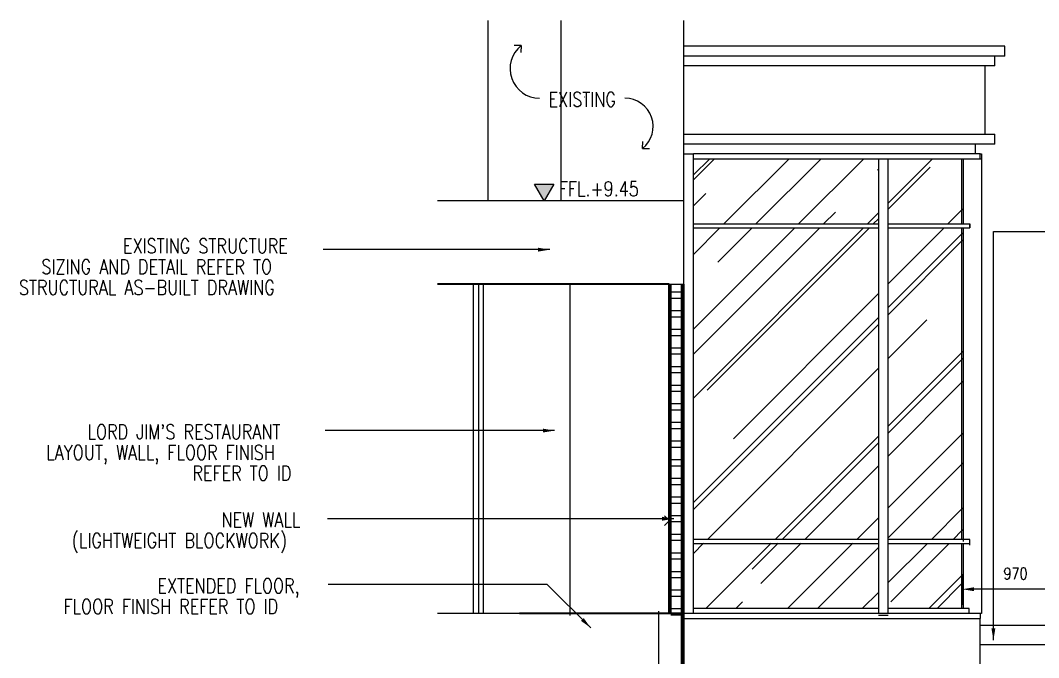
# Model space of a CAD drawing. Header units: millimetres. Extents: x -2196631 to 160, y -11674 to 51770.
# Drawn here: x -1064284 to -1053867, y 38953 to 45468 of the extents above; entities that cross this region are included whole.
import ezdxf
from ezdxf.enums import TextEntityAlignment as Align

# ---------------------------------------------------------------- set-up
doc = ezdxf.new("R2010")
doc.units = ezdxf.units.MM
doc.linetypes.add('_GRIDLINE', pattern=[11.2, 8, -0.6, 2, -0.6])
for name, color, linetype, lineweight in [('28 Xref BA305$0$A-DETL', 90, 'Continuous', 15), ('28 Xref BA305$0$A-GLAZ-CURT', 52, 'Continuous', 18), ('28 Xref BA305$0$A-GLAZ-CWMG', 51, 'Continuous', 25), ('28 Xref BA305$0$A-ROOF', 132, 'Continuous', 18), ('28 Xref BA305$0$A-WALL', 113, 'Continuous', 9), ('28 Xref BA305$0$G-ANNO-TEXT', 231, 'Continuous', 5), ('28 Xref BA305$0$S-COLS', 52, 'Continuous', 9), ('A-GLAZ-CURT', 52, 'Continuous', 18), ('A-GLAZ-CWMG', 51, 'Continuous', 25), ('A-ROOF', 132, 'Continuous', 18), ('A-WALL', 113, 'Continuous', 9), ('G-ANNO-DIMS', 111, 'Continuous', 5), ('G-ANNO-TEXT', 231, 'Continuous', 5), ('S-BEAM', 12, 'Continuous', 18), ('S-COLS', 52, 'Continuous', 9), ('S-GRID', 1, 'Continuous', 5)]:
    doc.layers.add(name, color=color, linetype=linetype, lineweight=lineweight)
for name, color, linetype in [('A WALL_HAT', 253, 'Continuous'), ('Level Spec', 3, 'Continuous'), ('S-Dim', 7, 'Continuous'), ('S-Stru_6', 6, 'Continuous'), ('S-T140', 4, 'Continuous'), ('TEXT 3', 3, 'Continuous'), ('TEXT 4', 4, 'Continuous')]:
    doc.layers.add(name, color=color, linetype=linetype)
doc.styles.add('E100', font='ROMTH.shx', dxfattribs={"width": 0.85})
doc.styles.add('E175', font='ROMTH.shx', dxfattribs={"width": 0.85, "height": 4})
doc.styles.add('Romens', font='romans.shx', dxfattribs={"width": 0.8})
doc.styles.add('Tahoma_1', font='tahoma.ttf', dxfattribs={"height": 150})
doc.dimstyles.new('AA-50 mm', dxfattribs={"dimtxt": 120, "dimasz": 120, "dimexe": 160, "dimexo": 12, "dimgap": 100, "dimtad": 1, "dimdec": 0, "dimzin": 0, "dimdsep": 46, "dimtxsty": 'Romens', "dimcen": 0.3, "dimdle": 2, "dimclrd": 1, "dimclre": 1, "dimclrt": 3, "dimadec": 0, "dimazin": 0, "dimtfac": 1, "dimtdec": 0, "dimtix": 1, "dimtmove": 1, "dimatfit": 3, "dimfxl": 0, "dimtolj": 1, "dimtzin": 0, "dimarcsym": 0})
doc.dimstyles.new('CA-50 mm', dxfattribs={"dimtxt": 120, "dimasz": 120, "dimexe": 160, "dimexo": 12, "dimgap": 100, "dimtad": 1, "dimdec": 0, "dimzin": 0, "dimdsep": 46, "dimtxsty": 'Romens', "dimblk1": 'SMALL', "dimsah": 1, "dimcen": 30, "dimdle": 2, "dimclrd": 1, "dimclre": 1, "dimclrt": 3, "dimadec": 0, "dimazin": 0, "dimtfac": 1, "dimtdec": 0, "dimtix": 1, "dimtmove": 2, "dimatfit": 3, "dimfxl": 0, "dimtolj": 1, "dimtzin": 0, "dimarcsym": 0})
pattern_1 = [(45, (-1088855.8, 2166), (684.296, 1824.79), [12096.75, -1612.9, 4032.25, -806.45]), (45, (-1087783.2, 2569.2), (-1328.674, 188.18), [2419.35, -266.13, 4838.7, -604.84]), (45, (-1088452.6, 2851.5), (2583.215, 3347.346), [6451.6, -1129.03, 3225.8, -806.45])]
pattern_2 = [(45, (-1088855.8, 2166), (684.296, 1824.79), [12096.75, -1612.9, 4032.25, -806.45]), (45, (-1087783.2, 2569.2), (-1328.67, 188.18), [2419.35, -266.13, 4838.7, -604.84]), (45, (-1088452.6, 2851.5), (2583.215, 3347.346), [6451.6, -1129.03, 3225.8, -806.45])]

# ---------------------------------------------------------------- blocks, each defined once
blk = doc.blocks.new('28 Xref BA305$0$Rectangular Mullion - Rectangular Mullion 100x225 mm_Offset 62_5mm-6828029-ZONE A_SECTION H')
at = {"layer": '28 Xref BA305$0$A-GLAZ-CWMG'}
for p, q in [((-1097575, 11232), (-1097562, 11232)), ((-1097562, 11232), (-1097562, 11182))]:
    blk.add_line(p, q, dxfattribs=at)
blk = doc.blocks.new('28 Xref BA305$0$System Panel - Glazed 12mm_-6807865-ZONE A_SECTION H')
at = {"layer": '28 Xref BA305$0$A-GLAZ-CURT', "lineweight": 5}
h = blk.add_hatch(dxfattribs=at)
h.set_pattern_fill('FP_132', color=8, style=0, pattern_type=2)
h.set_pattern_definition(pattern_1)
h.paths.add_polyline_path([(-1100509, 6582), (-1098616, 6582), (-1098616, 7250), (-1100509, 7250), (-1100509, 6911)], flags=0)
blk = doc.blocks.new('28 Xref BA305$0$System Panel - Glazed 12mm_-6807866-ZONE A_SECTION H')
at = {"layer": '28 Xref BA305$0$A-GLAZ-CURT'}
blk.add_line((-1097750, 7249), (-1097750, 6582), dxfattribs=at)
blk = doc.blocks.new('28 Xref BA305$0$System Panel - Glazed 12mm_-6807867-ZONE A_SECTION H')
at = {"layer": '28 Xref BA305$0$A-GLAZ-CURT', "lineweight": 5}
h = blk.add_hatch(dxfattribs=at)
h.set_pattern_fill('FP_132', color=8, style=0, pattern_type=2)
h.set_pattern_definition(pattern_1)
h.paths.add_polyline_path([(-1099561, 7290), (-1098616, 7290), (-1098616, 10475), (-1100509, 10475), (-1100509, 7290), (-1100453, 7290)], flags=0)
blk = doc.blocks.new('28 Xref BA305$0$Rectangular Mullion - Rectangular Mullion 40x105 mm_Offset 27_5mm_-6807868-ZONE A_SECTION H')
at = {"layer": '28 Xref BA305$0$A-GLAZ-CWMG'}
for p, q in [((-1098616, 7289), (-1100509, 7289)), ((-1100509, 7249), (-1098616, 7249))]:
    blk.add_line(p, q, dxfattribs=at)
blk = doc.blocks.new('28 Xref BA305$0$System Panel - Glazed 12mm_-6807869-ZONE A_SECTION H')
at = {"layer": '28 Xref BA305$0$A-GLAZ-CURT', "lineweight": 5}
h = blk.add_hatch(dxfattribs=at)
h.set_pattern_fill('FP_132', color=8, style=0, pattern_type=2)
h.set_pattern_definition(pattern_1)
h.paths.add_polyline_path([(-1097776, 6582), (-1097762, 6582), (-1097762, 7249), (-1098516, 7249), (-1098516, 6582)], flags=0)
at = {"layer": '28 Xref BA305$0$A-GLAZ-CURT', "color": 8}
blk.add_line((-1097762, 6582), (-1097762, 7249), dxfattribs=at)
blk = doc.blocks.new('28 Xref BA305$0$System Panel - Glazed 12mm_-6807870-ZONE A_SECTION H')
at = {"layer": '28 Xref BA305$0$A-GLAZ-CURT', "lineweight": 5}
h = blk.add_hatch(dxfattribs=at)
h.set_pattern_fill('FP_132', color=8, style=0, pattern_type=2)
h.set_pattern_definition(pattern_1)
h.paths.add_polyline_path([(-1097762, 7289), (-1097762, 10475), (-1098516, 10475), (-1098516, 7289), (-1097776, 7289)], flags=0)
at = {"layer": '28 Xref BA305$0$A-GLAZ-CURT', "color": 8}
blk.add_line((-1097762, 7289), (-1097762, 10475), dxfattribs=at)
blk = doc.blocks.new('28 Xref BA305$0$Rectangular Mullion - Rectangular Mullion 40x105 mm_Offset 27_5mm_-6807871-ZONE A_SECTION H')
at = {"layer": '28 Xref BA305$0$A-GLAZ-CWMG'}
for p, q in [((-1097682, 7289), (-1098516, 7289)), ((-1098516, 7249), (-1097682, 7249)), ((-1097682, 7249), (-1097682, 7289))]:
    blk.add_line(p, q, dxfattribs=at)
blk = doc.blocks.new('28 Xref BA305$0$Rectangular Mullion - Rectangular Mullion 100x225 mm_Offset 62_5mm-6828030-ZONE A_SECTION H')
at = {"layer": '28 Xref BA305$0$A-GLAZ-CWMG'}
for p, q in [((-1097562, 7269), (-1097562, 6532)), ((-1097562, 6532), (-1097575, 6532))]:
    blk.add_line(p, q, dxfattribs=at)
blk = doc.blocks.new('28 Xref BA305$0$Rectangular Mullion - Rectangular Mullion 100x225 mm_Offset 62_5mm-6828031-ZONE A_SECTION H')
at = {"layer": '28 Xref BA305$0$A-GLAZ-CWMG'}
for p, q in [((-1098616, 10495), (-1098616, 7269)), ((-1098516, 7269), (-1098516, 10495))]:
    blk.add_line(p, q, dxfattribs=at)
blk = doc.blocks.new('28 Xref BA305$0$Rectangular Mullion - Rectangular Mullion 100x225 mm_Offset 62_5mm-6827842-ZONE A_SECTION H')
at = {"layer": '28 Xref BA305$0$A-GLAZ-CWMG'}
for p, q in [((-1098616, 7269), (-1098616, 6532)), ((-1098516, 6532), (-1098516, 7269)), ((-1098516, 6532), (-1098616, 6532))]:
    blk.add_line(p, q, dxfattribs=at)
blk = doc.blocks.new('28 Xref BA305$0$Rectangular Mullion - Rectangular Mullion 100x225 mm_Offset 62_5mm-6828032-ZONE A_SECTION H')
at = {"layer": '28 Xref BA305$0$A-GLAZ-CWMG'}
for q in [(-1100509, 7269), (-1100609, 6532)]:
    blk.add_line((-1100509, 6532), q, dxfattribs=at)
blk = doc.blocks.new('28 Xref BA305$0$Rectangular Mullion - Rectangular Mullion 100x225 mm_Offset 62_5mm-6828033-ZONE A_SECTION H')
at = {"layer": '28 Xref BA305$0$A-GLAZ-CWMG'}
for p in [(-1100609, 11232), (-1100509, 10495)]:
    blk.add_line(p, (-1100509, 11232), dxfattribs=at)
blk = doc.blocks.new('28 Xref BA305$0$System Panel - Glazed 12mm_-6807873-ZONE A_SECTION H')
at = {"layer": '28 Xref BA305$0$A-GLAZ-CURT', "lineweight": 5}
h = blk.add_hatch(dxfattribs=at)
h.set_pattern_fill('FP_133', color=256, style=0, pattern_type=2)
h.set_pattern_definition(pattern_2)
h.paths.add_polyline_path([(-1097750, 7289), (-1097750, 10475), (-1097762, 10475), (-1097762, 7289)], flags=0)
at = {"layer": '28 Xref BA305$0$A-GLAZ-CURT'}
blk.add_line((-1097750, 10475), (-1097750, 7289), dxfattribs=at)
blk = doc.blocks.new('28 Xref BA305$0$Rectangular Mullion - Rectangular Mullion 100x225 mm_Offset 62_5mm-6828034-ZONE A_SECTION H')
at = {"layer": '28 Xref BA305$0$A-GLAZ-CWMG'}
blk.add_line((-1097562, 10495), (-1097562, 7269), dxfattribs=at)
blk = doc.blocks.new('28 Xref BA305$0$Rectangular Mullion - Rectangular Mullion 50x100 mm_Offset 37_5mm-6492706-ZONE A_SECTION H')
at = {"layer": '28 Xref BA305$0$A-GLAZ-CWMG'}
for p, q in [((-1097687, 6582), (-1098516, 6582)), ((-1097687, 6532), (-1097687, 6582))]:
    blk.add_line(p, q, dxfattribs=at)
blk = doc.blocks.new('28 Xref BA305$0$Rectangular Mullion - Rectangular Mullion 50x100 mm_Offset 37_5mm-6264664-ZONE A_SECTION H')
at = {"layer": '28 Xref BA305$0$A-GLAZ-CWMG'}
blk.add_line((-1098616, 6582), (-1100509, 6582), dxfattribs=at)
blk = doc.blocks.new('28 Xref BA305$0$System Panel - Glazed 12mm_-V48-ZONE A_SECTION H')
at = {"layer": '28 Xref BA305$0$A-GLAZ-CURT', "lineweight": 5}
h = blk.add_hatch(dxfattribs=at)
h.set_pattern_fill('FP_133', color=256, style=0, pattern_type=2)
h.set_pattern_definition(pattern_2)
h.paths.add_polyline_path([(-1097750, 10515), (-1097750, 11182), (-1097762, 11182), (-1097762, 10515)], flags=0)
at = {"layer": '28 Xref BA305$0$A-GLAZ-CURT'}
blk.add_line((-1097750, 11182), (-1097750, 10515), dxfattribs=at)
blk = doc.blocks.new('28 Xref BA305$0$Rectangular Mullion - Rectangular Mullion 100x225 mm_Offset 62_5mm-6827845-ZONE A_SECTION H')
at = {"layer": '28 Xref BA305$0$A-GLAZ-CWMG'}
for p, q in [((-1097575, 11182), (-1097562, 11182)), ((-1097562, 11182), (-1097562, 10495))]:
    blk.add_line(p, q, dxfattribs=at)
blk = doc.blocks.new('28 Xref BA305$0$System Panel - Glazed 12mm_-V49-ZONE A_SECTION H')
at = {"layer": '28 Xref BA305$0$A-GLAZ-CURT', "lineweight": 5}
h = blk.add_hatch(dxfattribs=at)
h.set_pattern_fill('FP_132', color=8, style=0, pattern_type=2)
h.set_pattern_definition(pattern_1)
h.paths.add_polyline_path([(-1098616, 10515), (-1098616, 11182), (-1100509, 11182), (-1100509, 10515), (-1099561, 10515)], flags=0)
blk = doc.blocks.new('28 Xref BA305$0$System Panel - Glazed 12mm_-V50-ZONE A_SECTION H')
at = {"layer": '28 Xref BA305$0$A-GLAZ-CURT', "lineweight": 5}
h = blk.add_hatch(dxfattribs=at)
h.set_pattern_fill('FP_132', color=8, style=0, pattern_type=2)
h.set_pattern_definition(pattern_1)
h.paths.add_polyline_path([(-1097762, 10515), (-1097762, 11182), (-1098516, 11182), (-1098516, 10515)], flags=0)
at = {"layer": '28 Xref BA305$0$A-GLAZ-CURT', "color": 8}
blk.add_line((-1097762, 10515), (-1097762, 11182), dxfattribs=at)
blk = doc.blocks.new('28 Xref BA305$0$Rectangular Mullion - Rectangular Mullion 100x225 mm_Offset 62_5mm-6828037-ZONE A_SECTION H')
at = {"layer": '28 Xref BA305$0$A-GLAZ-CWMG'}
for p, q in [((-1098616, 11182), (-1098516, 11182)), ((-1098616, 11182), (-1098616, 10495)), ((-1098516, 10495), (-1098516, 11182))]:
    blk.add_line(p, q, dxfattribs=at)
blk = doc.blocks.new('28 Xref BA305$0$Rectangular Mullion - Rectangular Mullion 100x225 mm_Offset 62_5mm-6828038-ZONE A_SECTION H')
at = {"layer": '28 Xref BA305$0$A-GLAZ-CWMG'}
blk.add_line((-1100509, 7269), (-1100509, 10495), dxfattribs=at)
blk = doc.blocks.new('28 Xref BA305$0$Rectangular Mullion - Rectangular Mullion 40x105 mm_Offset 27_5mm_-6807874-ZONE A_SECTION H')
at = {"layer": '28 Xref BA305$0$A-GLAZ-CWMG'}
blk.add_line((-1097682, 10515), (-1097682, 10475), dxfattribs=at)
blk = doc.blocks.new('28 Xref BA305$0$Rectangular Mullion - Rectangular Mullion 50x200 mm_Offset 50mm-6505441-ZONE A_SECTION H')
at = {"layer": '28 Xref BA305$0$A-GLAZ-CWMG'}
for p, q in [((-1098566, 11232), (-1100509, 11232)), ((-1100509, 11182), (-1098616, 11182))]:
    blk.add_line(p, q, dxfattribs=at)
blk = doc.blocks.new('28 Xref BA305$0$Rectangular Mullion - Rectangular Mullion 50x200 mm_Offset 50mm-6505440-ZONE A_SECTION H')
at = {"layer": '28 Xref BA305$0$A-GLAZ-CWMG'}
for p, q in [((-1097575, 11232), (-1098566, 11232)), ((-1098516, 11182), (-1097575, 11182)), ((-1097575, 11182), (-1097575, 11232))]:
    blk.add_line(p, q, dxfattribs=at)
blk = doc.blocks.new('28 Xref BA305')
at = {"layer": 'A WALL_HAT'}
h = blk.add_hatch(dxfattribs=at)
h.set_pattern_fill('ANSI32', color=253, scale=20, angle=315)
h.set_pattern_definition([(0, (-268562.32, -1121643.74), (4e-14, 190.5), []), (0, (-268498.82, -1121707.24), (4e-14, 190.5), [])])
h.paths.add_polyline_path([(-1057518.4005, 4821.40919), (-1057518.4005, 5711.96279), (-1057628.4005, 5711.96279), (-1057628.4005, 4821.40919)])
h.paths.add_polyline_path([(-1057518.4005, 9899.31533), (-1057628.4005, 9899.31533), (-1057628.4005, 6511.96279), (-1057518.4005, 6511.96279)])
at = {"layer": '28 Xref BA305$0$A-DETL', "lineweight": 20}
for p, q in [((-1057498.35831, 10750), (-1060018.59264, 10750)), ((-1057498.35831, 9900), (-1057498.35831, 10750)), ((-1060018.59264, 9900), (-1057648.35831, 9900)), ((-1057648.35831, 9900), (-1057498.35831, 9900)), ((-1059178.38761, 6532), (-1060018.59264, 6532))]:
    blk.add_line(p, q, dxfattribs=at)
at = {"layer": '28 Xref BA305$0$A-DETL', "lineweight": 35}
for p, q in [((-1057648.35831, 9900), (-1060018.59264, 9900)), ((-1057518.35831, 6532), (-1059178.38761, 6532)), ((-1057518.35831, 5732), (-1057518.35831, 6532))]:
    blk.add_line(p, q, dxfattribs=at)
at = {"layer": '28 Xref BA305$0$A-DETL', "color": 8, "lineweight": 35}
blk.add_line((-1057648.35831, 6532), (-1057648.35831, 9900), dxfattribs=at)
at = {"layer": '28 Xref BA305$0$A-ROOF'}
for p, q in [((-1054214.2283, 12332), (-1057498.35831, 12332)), ((-1054214.2283, 12232), (-1054214.2283, 12332)), ((-1054214.2283, 12232), (-1057498.35831, 12232)), ((-1054314.2283, 12132), (-1054314.2283, 12232)), ((-1054314.2283, 12132), (-1057498.35831, 12132)), ((-1054414.2283, 11432), (-1054414.2283, 12132)), ((-1057498.35831, 11432), (-1054314.2283, 11432)), ((-1054314.2283, 11332), (-1054314.2283, 11432)), ((-1054314.2283, 11332), (-1057498.35831, 11332)), ((-1054514.2283, 11232), (-1054514.2283, 11332)), ((-1057498.35831, 6482), (-1054464.2283, 6482)), ((-1055505.32896, 6532), (-1057398.35831, 6532)), ((-1054464.2283, 6532), (-1055405.32896, 6532)), ((-1054464.2283, 6532), (-1054464.2283, 6482)), ((-1054464.2283, 5732), (-1054464.2283, 6482))]:
    blk.add_line(p, q, dxfattribs=at)
at = {"layer": '28 Xref BA305$0$A-WALL', "color": 10, "lineweight": 25}
blk.add_line((-1057498.35831, 10750), (-1057498.35831, 12596.82453), dxfattribs=at)
at = {"layer": '28 Xref BA305$0$A-WALL', "lineweight": 18}
for p, q in [((-1059648.38761, 6532), (-1059648.38761, 9900)), ((-1059548.38761, 9900), (-1059548.38761, 6532))]:
    blk.add_line(p, q, dxfattribs=at)
at = {"layer": '28 Xref BA305$0$A-WALL', "color": 130, "lineweight": 35}
blk.add_line((-1057648.35831, 9900), (-1057648.35831, 6532), dxfattribs=at)
at = {"layer": '28 Xref BA305$0$A-WALL', "color": 1, "lineweight": 35}
for p, q in [((-1057628.35831, 6532), (-1057628.35831, 9900)), ((-1057518.35831, 6532), (-1057518.35831, 9900))]:
    blk.add_line(p, q, dxfattribs=at)
at = {"layer": '28 Xref BA305$0$A-WALL', "color": 8, "lineweight": 35}
blk.add_line((-1057498.35831, 4601.44567), (-1057498.35831, 9900), dxfattribs=at)
at = {"layer": '28 Xref BA305$0$G-ANNO-TEXT', "color": 170, "lineweight": 15}
blk.add_line((-1058513.79659, 11810.24073), (-1058517.00492, 11810.24073), dxfattribs=at)
at = {"layer": '28 Xref BA305$0$S-COLS', "color": 250}
for p, q in [((-1059503.38761, 12596.82453), (-1059503.38761, 10750)), ((-1058753.38761, 10750), (-1058753.38761, 12596.82453)), ((-1059598.38761, 9900), (-1059598.38761, 6532)), ((-1058658.38761, 6532), (-1058658.38761, 9900))]:
    blk.add_line(p, q, dxfattribs=at)
at = {"layer": 'A-GLAZ-CURT', "color": 8}
blk.add_line((-1054639.77049, 8912.99392), (-1054639.77049, 7269.46279), dxfattribs=at)
at = {"layer": 'A-GLAZ-CWMG', "color": 8}
for p, q in [((-1057398.4005, 7249.46279), (-1057398.4005, 8912.99392)), ((-1054451.77049, 8912.99392), (-1054451.77049, 7249.46279)), ((-1054571.77049, 7229.46279), (-1054571.77049, 7269.46279)), ((-1055405.37115, 6511.96279), (-1055505.37115, 6511.96279))]:
    blk.add_line(p, q, dxfattribs=at)
at = {"layer": 'A-ROOF', "color": 8}
blk.add_line((-1054464.27049, 5711.96279), (-1054464.27049, 6311.96279), dxfattribs=at)
at = {"layer": 'A-WALL', "color": 8}
for p, q in [((-1057518.4005, 6511.96279), (-1057518.4005, 8912.99392)), ((-1057518.4005, 5711.96279), (-1057518.4005, 6511.96279))]:
    blk.add_line(p, q, dxfattribs=at)
at = {"layer": 'A-WALL', "color": 6}
blk.add_line((-1057498.4005, 5711.96279), (-1057498.4005, 8912.99392), dxfattribs=at)
at = {"layer": 'G-ANNO-TEXT', "color": 170}
for q in [(-1057693.43888, 7532.34885), (-1057693.43888, 7432.34885)]:
    blk.add_line((-1057643.43888, 7482.34885), q, dxfattribs=at)
at = {"layer": 'S-COLS', "color": 250}
blk.add_line((-1058658.4298, 6511.96279), (-1058658.4298, 8912.99392), dxfattribs=at)
at = {"layer": '28 Xref BA305$0$A-GLAZ-CURT'}
for name in ['28 Xref BA305$0$System Panel - Glazed 12mm_-V49-ZONE A_SECTION H', '28 Xref BA305$0$System Panel - Glazed 12mm_-V50-ZONE A_SECTION H', '28 Xref BA305$0$System Panel - Glazed 12mm_-V48-ZONE A_SECTION H', '28 Xref BA305$0$System Panel - Glazed 12mm_-6807867-ZONE A_SECTION H', '28 Xref BA305$0$System Panel - Glazed 12mm_-6807870-ZONE A_SECTION H', '28 Xref BA305$0$System Panel - Glazed 12mm_-6807873-ZONE A_SECTION H', '28 Xref BA305$0$System Panel - Glazed 12mm_-6807865-ZONE A_SECTION H', '28 Xref BA305$0$System Panel - Glazed 12mm_-6807869-ZONE A_SECTION H', '28 Xref BA305$0$System Panel - Glazed 12mm_-6807866-ZONE A_SECTION H']:
    blk.add_blockref(name, (43110.32562, 0), dxfattribs=at)
at = {"layer": '28 Xref BA305$0$A-GLAZ-CWMG'}
for name, p in [('28 Xref BA305$0$Rectangular Mullion - Rectangular Mullion 100x225 mm_Offset 62_5mm-6828033-ZONE A_SECTION H', (43110.32562, 0)), ('28 Xref BA305$0$Rectangular Mullion - Rectangular Mullion 50x200 mm_Offset 50mm-6505441-ZONE A_SECTION H', (43110.32562, 0)), ('28 Xref BA305$0$Rectangular Mullion - Rectangular Mullion 100x225 mm_Offset 62_5mm-6828037-ZONE A_SECTION H', (43110.32562, 0)), ('28 Xref BA305$0$Rectangular Mullion - Rectangular Mullion 50x200 mm_Offset 50mm-6505440-ZONE A_SECTION H', (43110.32562, 0)), ('28 Xref BA305$0$Rectangular Mullion - Rectangular Mullion 100x225 mm_Offset 62_5mm-6828029-ZONE A_SECTION H', (43110.32562, 0)), ('28 Xref BA305$0$Rectangular Mullion - Rectangular Mullion 100x225 mm_Offset 62_5mm-6827845-ZONE A_SECTION H', (43110.32562, 0)), ('28 Xref BA305$0$Rectangular Mullion - Rectangular Mullion 40x105 mm_Offset 27_5mm_-6807868-ZONE A_SECTION H', (43110.32562, 3225)), ('28 Xref BA305$0$Rectangular Mullion - Rectangular Mullion 100x225 mm_Offset 62_5mm-6828038-ZONE A_SECTION H', (43110.32562, 0)), ('28 Xref BA305$0$Rectangular Mullion - Rectangular Mullion 100x225 mm_Offset 62_5mm-6828031-ZONE A_SECTION H', (43110.32562, 0)), ('28 Xref BA305$0$Rectangular Mullion - Rectangular Mullion 40x105 mm_Offset 27_5mm_-6807871-ZONE A_SECTION H', (43110.32562, 3225)), ('28 Xref BA305$0$Rectangular Mullion - Rectangular Mullion 40x105 mm_Offset 27_5mm_-6807874-ZONE A_SECTION H', (43110.32562, 0)), ('28 Xref BA305$0$Rectangular Mullion - Rectangular Mullion 100x225 mm_Offset 62_5mm-6828034-ZONE A_SECTION H', (43110.32562, 0)), ('28 Xref BA305$0$Rectangular Mullion - Rectangular Mullion 100x225 mm_Offset 62_5mm-6828032-ZONE A_SECTION H', (43110.32562, 0)), ('28 Xref BA305$0$Rectangular Mullion - Rectangular Mullion 40x105 mm_Offset 27_5mm_-6807868-ZONE A_SECTION H', (43110.32562, 0)), ('28 Xref BA305$0$Rectangular Mullion - Rectangular Mullion 100x225 mm_Offset 62_5mm-6827842-ZONE A_SECTION H', (43110.32562, 0)), ('28 Xref BA305$0$Rectangular Mullion - Rectangular Mullion 40x105 mm_Offset 27_5mm_-6807871-ZONE A_SECTION H', (43110.32562, 0)), ('28 Xref BA305$0$Rectangular Mullion - Rectangular Mullion 100x225 mm_Offset 62_5mm-6828030-ZONE A_SECTION H', (43110.32562, 0)), ('28 Xref BA305$0$Rectangular Mullion - Rectangular Mullion 50x100 mm_Offset 37_5mm-6264664-ZONE A_SECTION H', (43110.32562, 0)), ('28 Xref BA305$0$Rectangular Mullion - Rectangular Mullion 50x100 mm_Offset 37_5mm-6492706-ZONE A_SECTION H', (43110.32562, 0))]:
    blk.add_blockref(name, p, dxfattribs=at)
at = {"color": 10, "linetype": 'Continuous', "style": 'E175', "width": 0.85}
blk.add_attdef('POOL_SIDE_ELEVATION', (-1089924.93658, -4582.55958), '', height=320, dxfattribs=at)
at = {"color": 6, "linetype": 'Continuous', "style": 'E100', "width": 0.85}
blk.add_attdef('SCALE', text='', height=160, dxfattribs=at).set_placement((-1092437.31517, -4942.55958), align=Align.RIGHT)
blk = doc.blocks.new('A$C24C77752')
at = {"layer": 'G-ANNO-TEXT', "color": 6, "lineweight": 15}
for p, q in [((113, 1114), (43, 1116)), ((113, 1114), (111, 1043)), ((1355, 62), (1357, 133)), ((1355, 62), (1426, 60))]:
    blk.add_line(p, q, dxfattribs=at)
for centre, radius, start, end in [((302, 878), 302, 128.6638, 270), ((1176, 288), 288, 308.3503, 90)]:
    blk.add_arc(centre, radius, start, end, dxfattribs=at)
at = {"layer": 'TEXT 3', "insert": (394, 639), "char_height": 150, "width": 4240.39, "attachment_point": 1, "style": 'Romens'}
blk.add_mtext('EXISTING', dxfattribs=at)
blk = doc.blocks.new('FINISHING FLOOR - ( ELE - SEC )')
at = {"layer": 'Level Spec'}
h = blk.add_hatch(color=1, dxfattribs=at)
h.dxf.hatch_style = 1
h.paths.add_polyline_path([(0, 0), (-0.199, 0.345), (0.199, 0.345)])
at = {"layer": 'Level Spec', "color": 1}
blk.add_lwpolyline([(0, 0), (-0.199, 0.345), (0.199, 0.345)], close=True, dxfattribs=at)
at = {"layer": 'TEXT 3', "style": 'Romens', "width": 0.8}
blk.add_attdef('+XX.XXXMSL.', (0.299, 0.1), '', height=0.3, dxfattribs=at)
at = {"layer": 'TEXT 4', "style": 'Romens', "width": 0.8}
blk.add_attdef('XXXXXX_X', (0.299, 0.545), '', height=0.4, dxfattribs=at)
blk = doc.blocks.new('_Small')
at = {"color": 0, "linetype": 'ByBlock', "lineweight": -2}
blk.add_circle((0, 0), 0.25, dxfattribs=at)
blk = doc.blocks.new('*D339')
at = {"color": 1, "lineweight": -2, "transparency": 16777216}
for p, q in [((-1054649, 39805), (-1054649, 39492)), ((-1053679, 39805), (-1053679, 39492)), ((-1053677, 39652), (-1054529, 39652))]:
    blk.add_line(p, q, dxfattribs=at)
at = {"color": 1, "transparency": 16777216}
blk.add_solid([(-1054529, 39672), (-1054529, 39632), (-1054649, 39652)], dxfattribs=at)
at = {"layer": 'Defpoints', "color": 0, "transparency": 16777216}
for p in [(-1054649, 39817), (-1053679, 39817), (-1054649, 39652)]:
    blk.add_point(p, dxfattribs=at)
at = {"color": 1, "lineweight": -2, "transparency": 16777216, "xscale": 120, "yscale": 120, "zscale": 120}
blk.add_blockref('_Small', (-1053679, 39652), dxfattribs=at)
at = {"color": 3, "transparency": 16777216, "insert": (-1054104, 39812), "char_height": 120, "attachment_point": 5, "style": 'Romens'}
blk.add_mtext('\\A1;970', dxfattribs=at)
blk = doc.blocks.new('Structural Framing 1 - Structural Framing 1-4458112-ZONE A_SECTION F')
at = {"layer": 'S-BEAM', "lineweight": 18}
blk.add_hatch(color=50, dxfattribs=at).paths.add_polyline_path([(-1093665, 6132), (-1093665, 6138), (-1093711, 6138), (-1093711, 6326), (-1093665, 6326), (-1093665, 6332), (-1093765, 6332), (-1093765, 6326), (-1093719, 6326), (-1093719, 6138), (-1093765, 6138), (-1093765, 6132)], flags=0)
at = {"layer": 'S-BEAM', "lineweight": 50}
for p, q in [((-1093665, 6332), (-1093765, 6332)), ((-1093765, 6332), (-1093765, 6326)), ((-1093765, 6326), (-1093719, 6326)), ((-1093719, 6326), (-1093719, 6138)), ((-1093711, 6138), (-1093711, 6326)), ((-1093711, 6326), (-1093665, 6326)), ((-1093665, 6326), (-1093665, 6332)), ((-1093719, 6138), (-1093765, 6138)), ((-1093765, 6138), (-1093765, 6132)), ((-1093765, 6132), (-1093665, 6132)), ((-1093665, 6138), (-1093711, 6138)), ((-1093665, 6132), (-1093665, 6138))]:
    blk.add_line(p, q, dxfattribs=at)
blk = doc.blocks.new('Spot Elevations - ELEVATION-134755-ENLARGED SECTION_STAIR STB-1')
at = {"layer": 'G-ANNO-DIMS'}
blk.add_hatch(color=256, dxfattribs=at).paths.add_polyline_path([(-1086668, 1913), (-1086593, 1913), (-1086630, 1850)], flags=0)
at = {"layer": 'G-ANNO-DIMS', "lineweight": 18}
for p, q in [((-1086630, 1850), (-1086668, 1913)), ((-1086668, 1913), (-1086593, 1913)), ((-1086630, 1850), (-1086593, 1913)), ((-1086668, 1850), (-1086593, 1850))]:
    blk.add_line(p, q, dxfattribs=at)
blk = doc.blocks.new('A$C0CEE09EF')
at = {"layer": 'S-Dim', "color": 3}
blk.add_lwpolyline([(4666, 897), (4666, 697), (149, 697), (149, 897)], close=True, dxfattribs=at)
at = {"layer": 'S-Dim', "color": 2}
for points in [[(3920, 485), (4070, 485), (4070, 497), (3920, 497)], [(3920, 250), (4070, 250), (4070, 262), (3920, 262)]]:
    blk.add_lwpolyline(points, close=True, dxfattribs=at)
at = {"layer": 'S-Stru_6'}
blk.add_lwpolyline([(3992, 104), (3992, 241), (3933, 241), (3933, 250), (4058, 250), (4058, 241), (3998, 241), (3998, 104)], dxfattribs=at)
at = {"layer": 'S-T140'}
for p, q in [((3920, 262), (3920, 485)), ((3930, 262), (3930, 485)), ((4060, 485), (4060, 262)), ((4070, 485), (4070, 262))]:
    blk.add_line(p, q, dxfattribs=at)
at = {"layer": 'G-ANNO-DIMS', "lineweight": 18}
blk.add_blockref('Spot Elevations - ELEVATION-134755-ENLARGED SECTION_STAIR STB-1', (1090641, -943), dxfattribs=at)
at = {"layer": 'S-BEAM', "color": 7, "lineweight": 18, "true_color": 0xffffff}
blk.add_blockref('Structural Framing 1 - Structural Framing 1-4458112-ZONE A_SECTION F', (1097710, -5635), dxfattribs=at)
at = {"layer": 'G-ANNO-DIMS', "lineweight": 20, "insert": (4125, 1011), "char_height": 105, "width": 742.9, "attachment_point": 1, "line_spacing_factor": 0.994306, "style": 'Tahoma_1'}
blk.add_mtext('SSL +5.132', dxfattribs=at)

msp = doc.modelspace()

# ---------------------------------------------------------------- block references
msp.add_blockref('28 Xref BA305', (0, 32871.6594))

# ---------------------------------------------------------------- next in the draw order: linework, layer by layer
at = {"layer": 'S-GRID', "color": 8, "linetype": '_GRIDLINE', "lineweight": 25, "ltscale": 3}
msp.add_line((-1057754.3703, 31352.3316), (-1057754.3703, 39426.3793), dxfattribs=at)

# ---------------------------------------------------------------- next in the draw order: block references
for name, p in [('A$C24C77752', (-1059274.9334, 44097.1013)), ('A$C0CEE09EF', (-1054613.7014, 38386.7969))]:
    msp.add_blockref(name, p)
at = {"layer": 'Level Spec'}
ref = msp.add_blockref('FINISHING FLOOR - ( ELE - SEC )', (-1058925, 43621.6594), dxfattribs=dict(at, xscale=500, yscale=500, zscale=500))
ref.add_attrib('+XX.XXXMSL.', 'FFL.+9.45', (-1058775.4071, 43671.6594), dxfattribs={"layer": 'TEXT 3', "height": 150, "style": 'Romens', "width": 0.8})

# ---------------------------------------------------------------- next in the draw order: texts
at = {"layer": 'TEXT 3', "char_height": 150, "width": 4240.389247, "attachment_point": 1, "style": 'Romens'}
for s, insert in [('EXISTING STRUCTURE', (-1063234.8124, 43236.5454)), ('SIZING AND DETAIL REFER TO', (-1064068.9635, 43024.8788)), ('STRUCTURAL AS-BUILT DRAWING', (-1064299.6249, 42813.2121)), ("LORD JIM'S RESTAURANT", (-1063598.2135, 41336.5454)), ('LAYOUT, WALL, FLOOR FINISH', (-1064020.6249, 41124.8788)), ('REFER TO ID', (-1062525.026, 40913.2121)), ('NEW WALL', (-1062226.651, 40436.5454)), ('(LIGHTWEIGHT BLOCKWORK)', (-1063758.6249, 40224.8788)), ('EXTENDED FLOOR,', (-1062882.5268, 39762.576)), ('FLOOR FINISH REFER TO ID', (-1063843.0529, 39550.9093))]:
    msp.add_mtext(s, dxfattribs=dict(at, insert=insert))

# ---------------------------------------------------------------- next in the draw order: dimensions: what is measured, and where the dimension line sits
dim = msp.add_linear_dim(base=(-1054649.3707, 39651.6594), p1=(-1053679.3707, 39816.6594), p2=(-1054649.3707, 39816.6594), dimstyle='CA-50 mm')
dim.commit()
dim.dimension.update_dxf_attribs({"geometry": '*D339', "text_midpoint": (-1054104.3707, 39811.6594)})

# ---------------------------------------------------------------- next in the draw order: leaders
for points in [[(-1054330, 39130.6594), (-1054330, 43310.8988), (-1052208, 43310.8988)], [(-1058868.9173, 43124.0454), (-1061185, 43124.0454)], [(-1058818.9173, 41274.0454), (-1061165, 41274.0454)], [(-1057599, 40372.6594), (-1061142, 40372.6594)], [(-1058450, 39257.6594), (-1058893.8003, 39700.076), (-1061135, 39700.076)]]:
    msp.add_leader(points, dimstyle='AA-50 mm', override={"dimgap": 100, "dimtad": 0})

doc.saveas('drawing.dxf')
